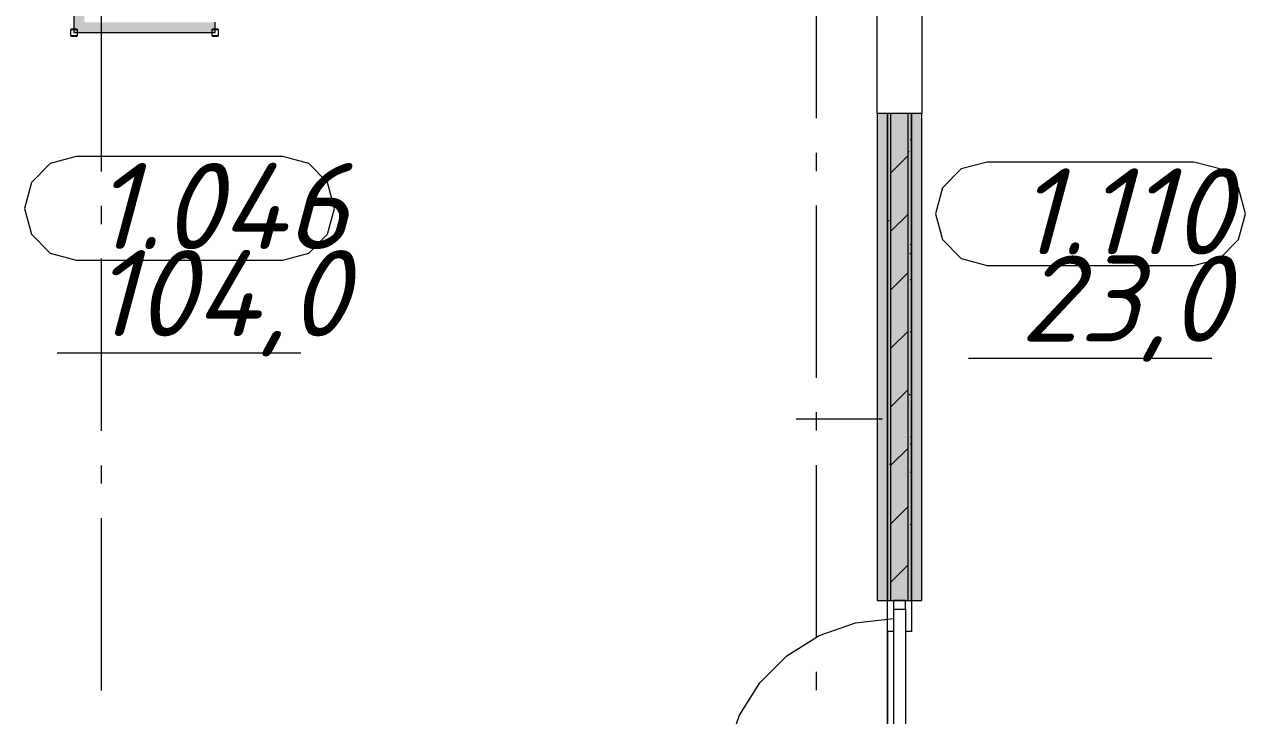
# Model space of a CAD drawing. Header units: millimetres. Extents: x -537608 to 253996, y -217170 to 186033.
# Drawn here: x -272874 to -265785, y -152972 to -148962 of the extents above; entities that cross this region are included whole.
import ezdxf

# ---------------------------------------------------------------- set-up
doc = ezdxf.new("R2010")
doc.units = ezdxf.units.MM
doc.layers.add('PDF _Геометрия', color=7, linetype='Continuous')
doc.layers.add('PDF _Текст', color=7, linetype='Continuous')
doc.layers.add('PDF _Сплошная заливка', color=7, linetype='Continuous', true_color=0xffffff)
doc.styles.add('PDF ISOCPEUR Italic', font='isocpeui.ttf')

msp = doc.modelspace()

# ---------------------------------------------------------------- hatches: boundary and pattern name
at = {"layer": 'PDF _Сплошная заливка', "transparency": 33554559}
h = msp.add_hatch(color=256, dxfattribs=at)
h.paths.add_polyline_path([(-267843.6461, -150929.6323), (-267843.6461, -149479.6324), (-267863.6459, -149479.6324), (-267863.6459, -150929.6323)], flags=0)
h.paths.add_polyline_path([(-267863.6459, -148779.6336), (-267843.6461, -148779.6336), (-267843.6461, -145459.6309), (-267863.6459, -145459.6309), (-267863.6459, -148275.1597)], flags=0)
at = {"layer": 'PDF _Сплошная заливка', "true_color": 0x72baa6, "transparency": 33554559}
msp.add_hatch(color=123, dxfattribs=at).paths.add_polyline_path([(-271826.1678, -149009.6338), (-271766.167, -149009.6338), (-271766.167, -148949.633), (-272526.1687, -148949.633), (-272526.1687, -149009.6338)])

# ---------------------------------------------------------------- linework, layer by layer
at = {"layer": 'PDF _Геометрия', "lineweight": 9}
for p, q in [((-272586.1672, -148389.6323), (-272586.1672, -149009.6338)), ((-267923.6466, -149479.6324), (-267923.6466, -148779.6336)), ((-267663.6467, -148779.6336), (-267663.6467, -149479.6324)), ((-272604.997, -148990.804), (-272606.1682, -148993.633)), ((-272606.1682, -148993.633), (-272606.1682, -149025.6324)), ((-272602.168, -148989.6328), (-272604.997, -148990.804)), ((-272604.1681, -148993.633), (-272603.5825, -148992.2185)), ((-272604.1681, -149025.6324), (-272604.1681, -148993.633)), ((-272603.5825, -148992.2185), (-272602.168, -148991.6329)), ((-272570.1686, -148989.6328), (-272602.168, -148989.6328)), ((-272602.168, -148991.6329), (-272570.1686, -148991.6329)), ((-272567.3397, -148990.804), (-272570.1686, -148989.6328)), ((-272570.1686, -148991.6329), (-272568.7541, -148992.2185)), ((-272568.7541, -148992.2185), (-272568.1685, -148993.633)), ((-272568.1685, -148993.633), (-272568.1685, -149025.6324)), ((-272566.1685, -148993.633), (-272567.3397, -148990.804)), ((-272566.1685, -149025.6324), (-272566.1685, -148993.633)), ((-271784.9968, -148990.804), (-271786.168, -148993.633)), ((-271786.168, -148993.633), (-271786.168, -149025.6324)), ((-271782.1678, -148989.6328), (-271784.9968, -148990.804)), ((-271784.1679, -148993.633), (-271783.5823, -148992.2185)), ((-271784.1679, -149025.6324), (-271784.1679, -148993.633)), ((-271783.5823, -148992.2185), (-271782.1678, -148991.6329)), ((-271750.1685, -148989.6328), (-271782.1678, -148989.6328)), ((-271782.1678, -148991.6329), (-271750.1685, -148991.6329)), ((-271766.167, -149009.6338), (-271766.167, -148949.633)), ((-271747.3395, -148990.804), (-271750.1685, -148989.6328)), ((-271750.1685, -148991.6329), (-271748.754, -148992.2185)), ((-271748.754, -148992.2185), (-271748.1683, -148993.633)), ((-271748.1683, -148993.633), (-271748.1683, -149025.6324)), ((-271746.1683, -148993.633), (-271747.3395, -148990.804)), ((-271746.1683, -149025.6324), (-271746.1683, -148993.633)), ((-272606.1682, -149025.6324), (-272604.997, -149028.4613)), ((-272604.997, -149028.4613), (-272602.168, -149029.6326)), ((-272603.5825, -149027.0469), (-272604.1681, -149025.6324)), ((-272602.168, -149027.6325), (-272603.5825, -149027.0469)), ((-272570.1686, -149027.6325), (-272602.168, -149027.6325)), ((-272602.168, -149029.6326), (-272570.1686, -149029.6326)), ((-272586.1672, -149009.6338), (-272526.1687, -149009.6338)), ((-272568.7541, -149027.0469), (-272570.1686, -149027.6325)), ((-272570.1686, -149029.6326), (-272567.3397, -149028.4613)), ((-272568.1685, -149025.6324), (-272568.7541, -149027.0469)), ((-272567.3397, -149028.4613), (-272566.1685, -149025.6324)), ((-272526.1687, -149009.6338), (-271766.167, -149009.6338)), ((-271786.168, -149025.6324), (-271784.9968, -149028.4613)), ((-271784.9968, -149028.4613), (-271782.1678, -149029.6326)), ((-271783.5823, -149027.0469), (-271784.1679, -149025.6324)), ((-271782.1678, -149027.6325), (-271783.5823, -149027.0469)), ((-271750.1685, -149027.6325), (-271782.1678, -149027.6325)), ((-271782.1678, -149029.6326), (-271750.1685, -149029.6326)), ((-271748.754, -149027.0469), (-271750.1685, -149027.6325)), ((-271750.1685, -149029.6326), (-271747.3395, -149028.4613)), ((-271748.1683, -149025.6324), (-271748.754, -149027.0469)), ((-271747.3395, -149028.4613), (-271746.1683, -149025.6324)), ((-267863.6459, -149479.6324), (-267923.6466, -149479.6324)), ((-267923.6466, -149479.6324), (-267923.6466, -150929.6323)), ((-267863.6459, -150929.6323), (-267863.6459, -149479.6324)), ((-267843.6461, -149479.6324), (-267863.6459, -149479.6324)), ((-267863.6459, -149479.6324), (-267863.6459, -150929.6323)), ((-267843.6461, -149483.3936), (-267839.8859, -149479.6324)), ((-267743.6456, -149479.6324), (-267843.6461, -149479.6324)), ((-267843.6461, -150929.6323), (-267843.6461, -149479.6324)), ((-267723.6452, -149479.6324), (-267743.6456, -149479.6324)), ((-267743.6456, -150929.6323), (-267743.6456, -149479.6324)), ((-267663.6467, -149479.6324), (-267723.6452, -149479.6324)), ((-267723.6452, -149479.6324), (-267723.6452, -150929.6323)), ((-267723.6452, -150929.6323), (-267723.6452, -149479.6324)), ((-267663.6467, -150929.6323), (-267663.6467, -149479.6324)), ((-267843.6461, -149822.8048), (-267743.6456, -149722.8044)), ((-267843.6461, -150162.2159), (-267743.6456, -150062.2155)), ((-267843.6461, -150501.6271), (-267743.6456, -150401.6267)), ((-267843.6461, -150841.0383), (-267743.6456, -150741.0378)), ((-267923.6466, -150929.6323), (-267923.6466, -152304.6341)), ((-267863.6459, -152304.6341), (-267863.6459, -150929.6323)), ((-267863.6459, -150929.6323), (-267863.6459, -152304.6341)), ((-267843.6461, -152304.6341), (-267843.6461, -150929.6323)), ((-267743.6456, -152304.6341), (-267743.6456, -150929.6323)), ((-267723.6452, -150929.6323), (-267723.6452, -152304.6341)), ((-267723.6452, -152304.6341), (-267723.6452, -150929.6323)), ((-267663.6467, -152304.6341), (-267663.6467, -150929.6323)), ((-267843.6461, -151180.4494), (-267743.6456, -151080.449)), ((-267893.6452, -151251.5098), (-268393.6474, -151251.5098)), ((-267843.6461, -151519.8606), (-267743.6456, -151419.8601)), ((-267843.6461, -151859.2717), (-267743.6456, -151759.2713)), ((-267843.6461, -152198.6829), (-267743.6456, -152098.6846)), ((-267923.6466, -152304.6341), (-267863.6459, -152304.6341)), ((-267863.6459, -152304.6341), (-267843.6461, -152304.6341)), ((-267843.6461, -152304.6341), (-267743.6456, -152304.6341)), ((-267758.6463, -152304.6341), (-267828.6464, -152304.6341)), ((-267828.6464, -152304.6341), (-267828.6464, -152354.6343)), ((-267758.6463, -152354.6343), (-267758.6463, -152304.6341)), ((-267743.6456, -152304.6341), (-267723.6452, -152304.6341)), ((-267723.6452, -152304.6341), (-267663.6467, -152304.6341)), ((-267828.6464, -152354.6343), (-267828.6464, -153454.6349)), ((-267828.6464, -152354.6343), (-267758.6463, -152354.6343)), ((-267758.6463, -152354.6343), (-267758.6463, -153454.6349)), ((-268260.0587, -152506.872), (-268050.3867, -152433.5057)), ((-268050.3867, -152433.5057), (-267829.6464, -152408.6326)), ((-268448.1473, -152625.0562), (-268260.0587, -152506.872)), ((-268605.2226, -152782.1315), (-268448.1473, -152625.0562)), ((-268723.4069, -152970.2201), (-268605.2226, -152782.1315)), ((-268796.7753, -153179.892), (-268723.4069, -152970.2201))]:
    msp.add_line(p, q, dxfattribs=at)
at = {"layer": 'PDF _Геометрия', "color": 253, "lineweight": 9, "true_color": 0xaaaaaa}
for p, q in [((-268276.1672, -149506.7596), (-268276.1672, -148506.7595)), ((-272426.1683, -149815.0563), (-272426.1683, -148815.0562)), ((-272723.6485, -149769.2866), (-272833.4578, -149879.0938)), ((-272573.65, -149729.0931), (-272723.6485, -149769.2866)), ((-271373.649, -149729.0931), (-272573.65, -149729.0931)), ((-271223.6483, -149769.2866), (-271373.649, -149729.0931)), ((-271113.8412, -149879.0938), (-271223.6483, -149769.2866)), ((-268276.1672, -149812.5933), (-268276.1672, -149706.7583)), ((-267285.3591, -149760.2098), (-267435.3592, -149800.4011)), ((-266085.3586, -149760.2098), (-267285.3591, -149760.2098)), ((-265935.3585, -149800.4011), (-266085.3586, -149760.2098)), ((-267435.3592, -149800.4011), (-267545.1669, -149910.2083)), ((-265825.5518, -149910.2083), (-265935.3585, -149800.4011)), ((-272833.4578, -149879.0938), (-272873.6491, -150029.0944)), ((-271073.6476, -150029.0944), (-271113.8412, -149879.0938)), ((-267545.1669, -149910.2083), (-267585.3593, -150060.2089)), ((-265785.3589, -150060.2089), (-265825.5518, -149910.2083)), ((-272873.6491, -150029.0944), (-272833.4578, -150179.0951)), ((-272426.1683, -150120.89), (-272426.1683, -150015.055)), ((-271113.8412, -150179.0951), (-271073.6476, -150029.0944)), ((-268276.1672, -151012.5921), (-268276.1672, -150012.5921)), ((-267585.3593, -150060.2089), (-267545.1669, -150210.2096)), ((-265825.5518, -150210.2096), (-265785.3589, -150060.2089)), ((-272833.4578, -150179.0951), (-272723.6485, -150288.9023)), ((-271223.6483, -150288.9023), (-271113.8412, -150179.0951)), ((-267545.1669, -150210.2096), (-267435.3592, -150320.0168)), ((-265935.3585, -150320.0168), (-265825.5518, -150210.2096)), ((-272723.6485, -150288.9023), (-272573.65, -150329.0936)), ((-272573.65, -150329.0936), (-271373.649, -150329.0936)), ((-272426.1683, -151320.8888), (-272426.1683, -150320.8887)), ((-271373.649, -150329.0936), (-271223.6483, -150288.9023)), ((-267435.3592, -150320.0168), (-267285.3591, -150360.2102)), ((-266085.3586, -150360.2102), (-265935.3585, -150320.0168)), ((-267285.3591, -150360.2102), (-266085.3586, -150360.2102)), ((-272682.6885, -150867.1299), (-271269.7754, -150867.1299)), ((-267394.3976, -150898.2444), (-265981.4855, -150898.2444)), ((-268276.1672, -151318.4258), (-268276.1672, -151212.593)), ((-272426.1683, -151626.7225), (-272426.1683, -151520.8897)), ((-268276.1672, -152518.4268), (-268276.1672, -151518.4267)), ((-272426.1683, -152826.7235), (-272426.1683, -151826.7234)), ((-268276.1672, -152824.2605), (-268276.1672, -152718.4277))]:
    msp.add_line(p, q, dxfattribs=at)
at = {"layer": 'PDF _Геометрия', "color": 8, "lineweight": 9, "true_color": 0x787878}
for p, q in [((-267732.1661, -149628.675), (-267725.4601, -149628.675)), ((-267740.125, -149696.8224), (-267743.4766, -149702.629)), ((-267859.9105, -149949.0411), (-267863.2627, -149943.2346)), ((-267855.3355, -150099.5757), (-267858.6899, -150105.3822)), ((-267732.1661, -150238.2755), (-267725.4601, -150238.2755)), ((-267730.16, -150289.1627), (-267733.5128, -150294.9714)), ((-267732.1661, -150441.4757), (-267725.4601, -150441.4757)), ((-267845.3717, -150691.916), (-267848.7249, -150697.7247)), ((-267732.1661, -150746.2738), (-267725.4601, -150746.2738)), ((-267733.8066, -151108.2802), (-267737.1598, -151114.0889)), ((-267741.0503, -151170.9118), (-267743.6456, -151166.4164)), ((-267732.1661, -151355.8744), (-267725.4601, -151355.8744)), ((-267727.4382, -151397.6868), (-267730.7914, -151391.8803)), ((-267849.0182, -151511.0334), (-267852.3709, -151516.8422)), ((-267732.1661, -151559.0745), (-267725.4601, -151559.0745)), ((-267732.1661, -151863.8748), (-267725.4601, -151863.8748))]:
    msp.add_line(p, q, dxfattribs=at)
at = {"layer": 'PDF _Геометрия', "color": 9, "lineweight": 9, "true_color": 0xc0c0c0}
for p, q in [((-267863.6459, -153328.6332), (-267863.6459, -152304.6341)), ((-267723.6452, -152304.6341), (-267723.6452, -152484.634)), ((-267828.6464, -152484.634), (-267863.6459, -152484.634)), ((-267863.6459, -152484.634), (-267863.6459, -153328.6332)), ((-267723.6452, -152484.634), (-267758.6463, -152484.634))]:
    msp.add_line(p, q, dxfattribs=at)
at = {"layer": 'PDF _Сплошная заливка', "color": 123, "lineweight": 35, "true_color": 0x72baa6, "transparency": 33554559}
for points in [[(-272526.1687, -149009.6338), (-272526.1687, -148389.6323), (-272586.1672, -149009.6338), (-272586.1672, -148389.6323)], [(-267863.6459, -152304.6341), (-267863.6459, -149479.6324), (-267923.6466, -152304.6341), (-267923.6466, -149479.6324)]]:
    msp.add_solid(points, dxfattribs=at)
at = {"layer": 'PDF _Сплошная заливка', "lineweight": 35, "transparency": 33554559}
for points in [[(-267743.6456, -150929.6323), (-267743.6456, -149479.6324), (-267843.6461, -150929.6323), (-267843.6461, -149479.6324)], [(-267723.6452, -150929.6323), (-267723.6452, -149479.6324), (-267743.6456, -150929.6323), (-267743.6456, -149479.6324)], [(-267843.6461, -152304.6341), (-267843.6461, -150929.6323), (-267863.6459, -152304.6341), (-267863.6459, -150929.6323)], [(-267743.6456, -152304.6341), (-267743.6456, -150929.6323), (-267843.6461, -152304.6341), (-267843.6461, -150929.6323)], [(-267723.6452, -152304.6341), (-267723.6452, -150929.6323), (-267743.6456, -152304.6341), (-267743.6456, -150929.6323)]]:
    msp.add_solid(points, dxfattribs=at)
at = {"layer": 'PDF _Сплошная заливка', "color": 2, "lineweight": 35, "true_color": 0xfef929, "transparency": 33554559}
msp.add_solid([(-267663.6467, -152304.6341), (-267663.6467, -149479.6324), (-267723.6452, -152304.6341), (-267723.6452, -149479.6324)], dxfattribs=at)

# ---------------------------------------------------------------- texts
at = {"layer": 'PDF _Текст', "char_height": 500, "attachment_point": 4, "style": 'PDF ISOCPEUR Italic'}
for s, insert in [('1.046', (-272474.9822, -150015.8032)), ('1.110', (-267113.6911, -150046.9241)), ('104,0', (-272480.9803, -150579.7546)), ('23,0', (-267093.6912, -150610.8691))]:
    msp.add_mtext(s, dxfattribs=dict(at, insert=insert))

doc.saveas('drawing.dxf')
